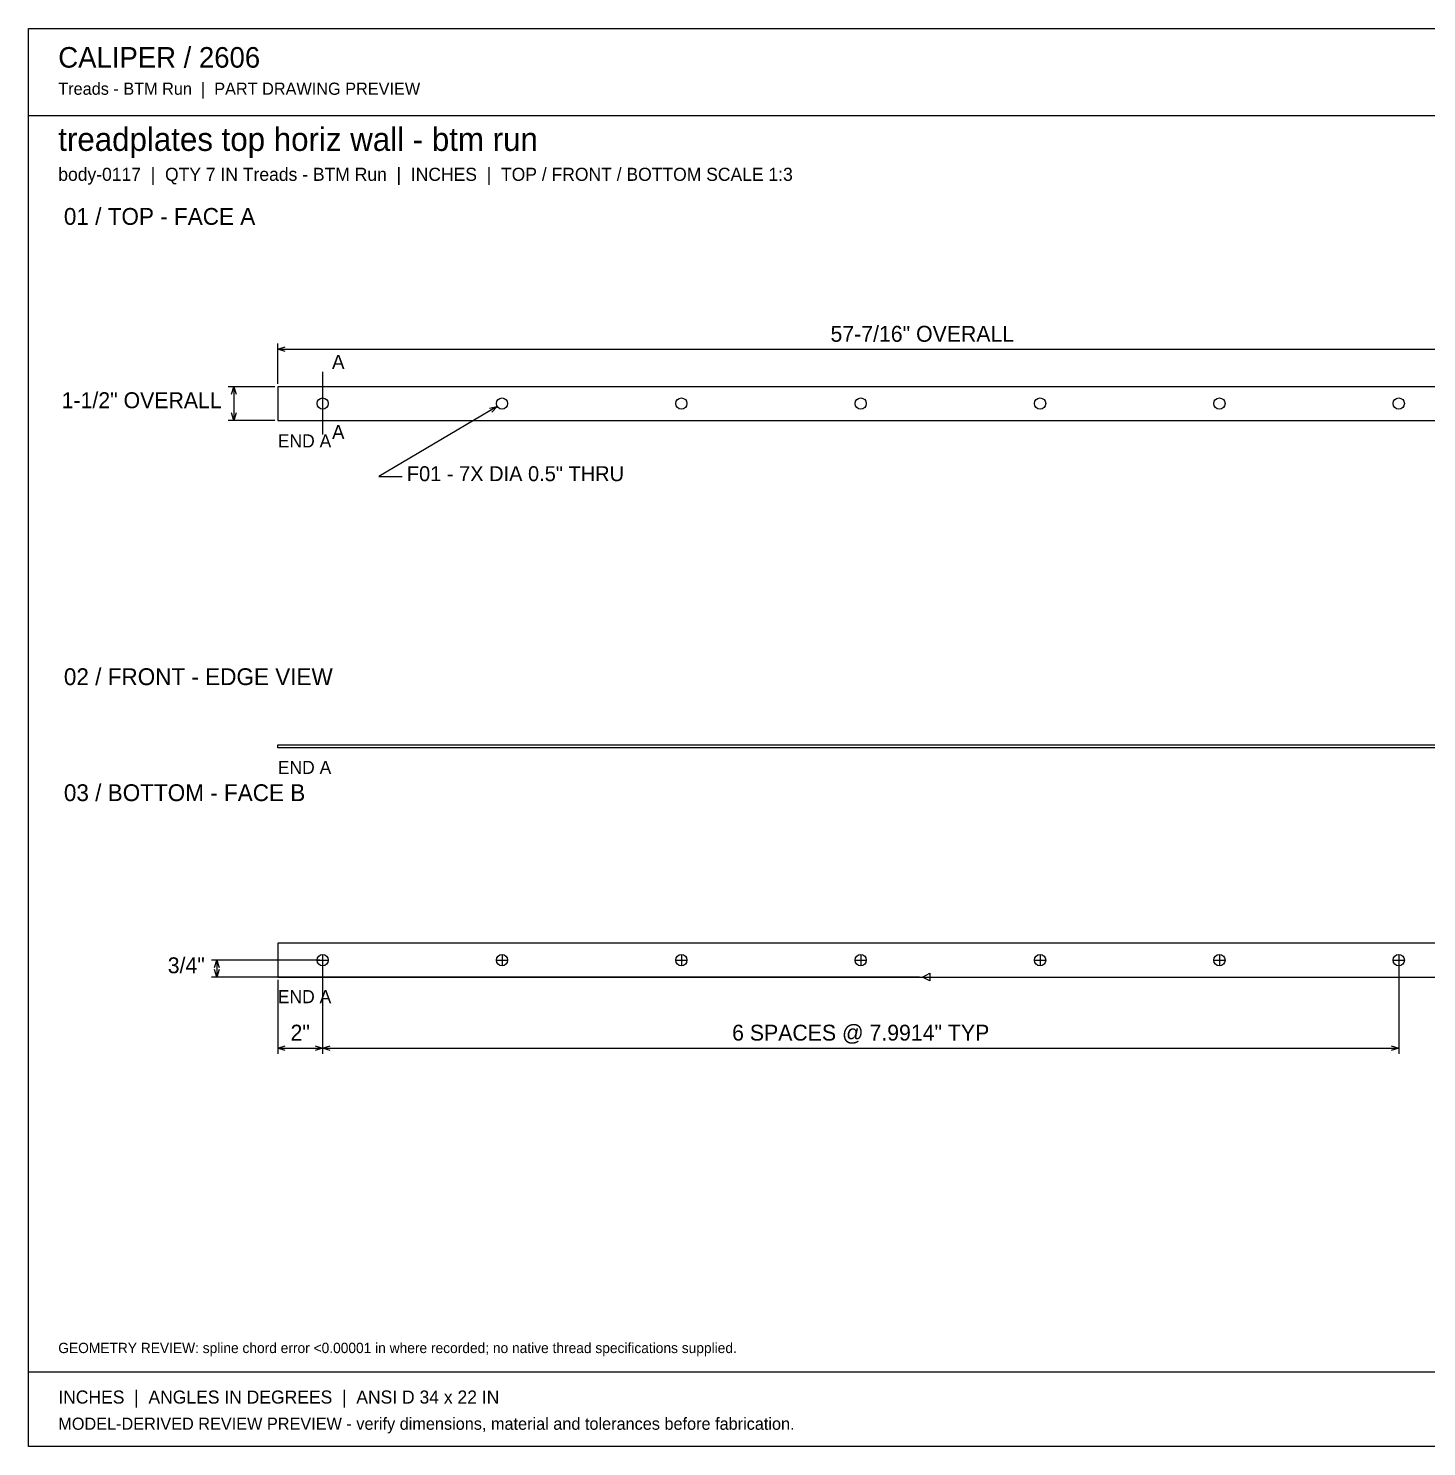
# Model space of a CAD drawing. Header units: inches. Extents: x 1.4 to 100.6, y 1.4 to 64.6.
# Drawn here: x 1.4 to 63.7, y 1.4 to 64.6 of the extents above; entities that cross this region are included whole.
import ezdxf
from ezdxf.enums import TextEntityAlignment as Align

# ---------------------------------------------------------------- set-up
doc = ezdxf.new("R2010")
doc.units = ezdxf.units.IN
doc.header["$MEASUREMENT"] = 0

msp = doc.modelspace()

# ---------------------------------------------------------------- linework, layer by layer
at = {"layer": 'ANNOTATION'}
for p, q in [((12.53, 48.75), (12.53, 50.542)), ((12.53, 50.292), (12.863, 50.396)), ((12.53, 50.292), (69.97, 50.292)), ((12.863, 50.188), (12.53, 50.292)), ((14.53, 49.292), (14.53, 46.5)), ((12.405, 48.625), (10.322, 48.625)), ((10.468, 48.292), (10.572, 48.625)), ((10.572, 48.625), (10.572, 47.125)), ((10.572, 48.625), (10.676, 48.292)), ((10.572, 47.125), (10.468, 47.458)), ((10.676, 47.458), (10.572, 47.125)), ((22.306, 47.748), (17.03, 44.625)), ((21.966, 47.668), (22.306, 47.748)), ((22.306, 47.748), (22.072, 47.488)), ((12.405, 47.125), (10.322, 47.125)), ((17.03, 44.625), (18.072, 44.625)), ((14.405, 23.083), (9.572, 23.083)), ((9.718, 22.75), (9.822, 23.083)), ((9.822, 23.083), (9.822, 22.333)), ((9.822, 23.083), (9.926, 22.75)), ((14.28, 23.083), (14.78, 23.083)), ((14.53, 23.333), (14.53, 22.833)), ((14.53, 22.958), (14.53, 18.917)), ((14.53, 22.958), (14.53, 18.917)), ((22.271, 23.083), (22.771, 23.083)), ((22.521, 23.333), (22.521, 22.833)), ((30.263, 23.083), (30.763, 23.083)), ((30.513, 23.333), (30.513, 22.833)), ((38.254, 23.083), (38.754, 23.083)), ((38.504, 23.333), (38.504, 22.833)), ((46.246, 23.083), (46.746, 23.083)), ((46.496, 23.333), (46.496, 22.833)), ((54.237, 23.083), (54.737, 23.083)), ((54.487, 23.333), (54.487, 22.833)), ((62.229, 23.083), (62.729, 23.083)), ((62.479, 23.333), (62.479, 22.833)), ((62.479, 22.958), (62.479, 18.917)), ((41.125, 22.333), (9.572, 22.333)), ((9.822, 22.333), (9.718, 22.667)), ((9.926, 22.667), (9.822, 22.333)), ((12.53, 22.208), (12.53, 18.917)), ((41.25, 22.333), (41.583, 22.5)), ((41.25, 22.333), (71.428, 22.333)), ((41.583, 22.167), (41.25, 22.333)), ((41.583, 22.5), (41.583, 22.167)), ((12.53, 19.167), (12.863, 19.271)), ((12.53, 19.167), (14.53, 19.167)), ((12.863, 19.062), (12.53, 19.167)), ((14.197, 19.271), (14.53, 19.167)), ((14.53, 19.167), (14.197, 19.062)), ((14.53, 19.167), (14.863, 19.271)), ((14.53, 19.167), (62.479, 19.167)), ((14.863, 19.062), (14.53, 19.167)), ((62.145, 19.271), (62.479, 19.167)), ((62.479, 19.167), (62.145, 19.062))]:
    msp.add_line(p, q, dxfattribs=at)
at = {"layer": 'OUTLINE'}
for p, q in [((1.417, 64.583), (100.583, 64.583)), ((1.417, 1.417), (1.417, 64.583)), ((1.417, 60.708), (100.583, 60.708)), ((69.97, 48.625), (12.53, 48.625)), ((12.53, 48.625), (12.53, 47.125)), ((12.53, 47.125), (69.97, 47.125)), ((12.53, 32.667), (69.97, 32.667)), ((12.53, 32.542), (12.53, 32.667)), ((69.97, 32.542), (12.53, 32.542)), ((69.97, 23.833), (12.53, 23.833)), ((12.53, 23.833), (12.53, 22.333)), ((12.53, 22.333), (69.97, 22.333)), ((1.417, 4.75), (100.583, 4.75)), ((100.583, 1.417), (1.417, 1.417))]:
    msp.add_line(p, q, dxfattribs=at)
for centre in [(14.53, 47.875), (22.521, 47.875), (30.513, 47.875), (38.504, 47.875), (46.496, 47.875), (54.487, 47.875), (62.479, 47.875), (14.53, 23.083), (22.521, 23.083), (30.513, 23.083), (38.504, 23.083), (46.496, 23.083), (54.487, 23.083), (62.479, 23.083)]:
    msp.add_circle(centre, 0.25, dxfattribs=at)

# ---------------------------------------------------------------- texts
at = {"layer": 'ANNOTATION'}
for s, height, p in [('CALIPER / 2606', 0.91667, (2.75, 62.833)), ('Treads - BTM Run  |  PART DRAWING PREVIEW', 0.54167, (2.75, 61.625)), ('treadplates top horiz wall - btm run', 1.04167, (2.75, 59.125)), ('body-0117  |  QTY 7 IN Treads - BTM Run  |  INCHES  |  TOP / FRONT / BOTTOM SCALE 1:3', 0.58333, (2.75, 57.792)), ('01 / TOP - FACE A', 0.75, (3, 55.833)), ('A', 0.625, (14.947, 49.417)), ('A', 0.625, (14.947, 46.292)), ('END A', 0.5833, (12.53, 45.917)), ('F01 - 7X DIA 0.5" THRU', 0.66667, (18.28, 44.417)), ('02 / FRONT - EDGE VIEW', 0.75, (3, 35.333)), ('END A', 0.5833, (12.53, 31.375)), ('03 / BOTTOM - FACE B', 0.75, (3, 30.167)), ('END A', 0.5833, (12.53, 21.167)), ('GEOMETRY REVIEW: spline chord error <0.00001 in where recorded; no native thread specifications supplied.', 0.458333, (2.75, 5.583)), ('INCHES  |  ANGLES IN DEGREES  |  ANSI D 34 x 22 IN', 0.58333, (2.75, 3.333)), ('MODEL-DERIVED REVIEW PREVIEW - verify dimensions, material and tolerances before fabrication.', 0.54167, (2.75, 2.167))]:
    msp.add_text(s, height=height, dxfattribs=at).set_placement(p)
for s, height, p in [('57-7/16" OVERALL', 0.70833, (41.25, 50.625)), ('2"', 0.7083, (13.53, 19.5)), ('6 SPACES @ 7.9914" TYP', 0.70833, (38.504, 19.5))]:
    msp.add_text(s, height=height, dxfattribs=at).set_placement(p, align=Align.CENTER)
for s, height, p in [('1-1/2" OVERALL', 0.70833, (10.03, 47.667)), ('3/4"', 0.7083, (9.28, 22.5))]:
    msp.add_text(s, height=height, dxfattribs=at).set_placement(p, align=Align.RIGHT)

doc.saveas('drawing.dxf')
